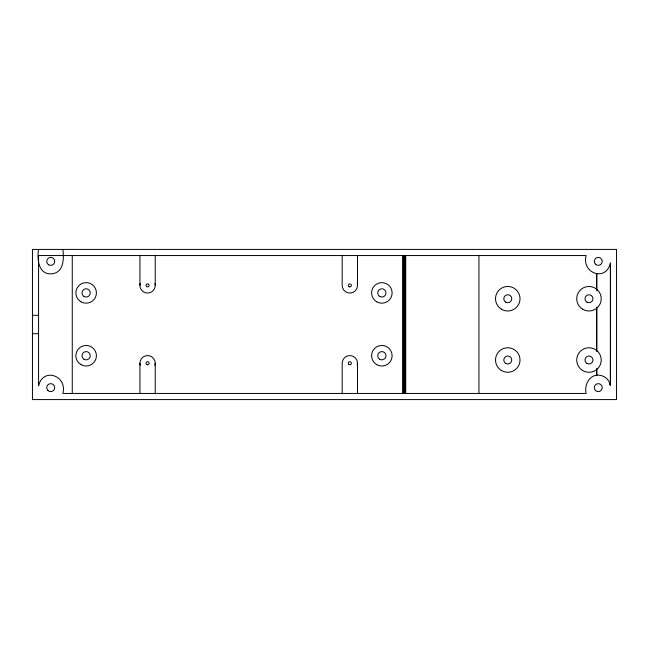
<?xml version="1.0" encoding="UTF-8"?>
<svg xmlns="http://www.w3.org/2000/svg" width="649" height="649" viewBox="0 0 649 649"><rect width="100%" height="100%" fill="white"/><g stroke="black" fill="none" stroke-linecap="round" stroke-linejoin="round"><path stroke-width="0.97" d="M610.393 385.555L610.425 263.088C606.052 282.064 581.431 273.432 586.104 255.552L38.575 255.552L38.575 385.863C42.996 366.936 67.553 375.609 62.888 393.448L586.12 393.448C584.059 384.776 589.649 373.962 599.627 375.211C603.911 375.763 607.699 378.554 609.5 382.48C610.628 386.204 610.571 386.22 609.5 382.48M38.567 249.419C36.758 259.47 38.632 275.533 52.561 273.724C64.04 272.036 63.983 258.18 62.864 249.419M32.45 315.309L38.575 315.309M32.45 333.691L38.575 333.691M610.425 263.088L610.425 385.555M596.91 273.789L596.91 290.866M596.91 306.945L596.91 351.15M596.91 368.234L596.91 375.268M596.536 273.691L596.536 289.787M596.536 307.886L596.536 351.133M596.536 369.24L596.536 375.276M478.946 255.552L478.946 393.448M405.722 255.552L405.722 393.448M405.382 255.552L405.382 393.448M404.976 255.552L404.976 393.448M404.514 255.552L404.514 393.448M403.994 255.552L403.994 393.448M403.427 255.552L403.427 393.448M402.623 255.552L402.623 393.448M357.494 255.552L357.494 285.406M357.494 363.237L357.494 393.448M342.177 255.552L342.177 285.406A7.658 7.658 0 0 0 350.833 292.999A7.658 7.658 0 0 0 357.234 283.418M342.177 393.448L342.177 363.237A7.658 7.658 0 0 1 350.833 355.644A7.658 7.658 0 0 1 357.234 365.225M155.241 255.552L155.241 285.406M155.241 363.237L155.241 393.448M139.924 255.552L139.924 285.406M139.924 363.237L139.924 393.448M72.258 255.552L72.258 393.448M154.981 283.418A7.658 7.658 0 0 1 147.583 293.064A7.658 7.658 0 0 1 140.184 283.418M140.184 365.225A7.658 7.658 0 0 1 147.583 355.579A7.658 7.658 0 0 1 154.981 365.225M616.55 249.419L32.45 249.419L32.45 399.581L616.55 399.581L616.55 249.419M146.496 286.485A1.533 1.533 0 0 0 149.059 285.795A1.533 1.533 0 0 0 147.185 283.921A1.533 1.533 0 0 0 146.496 286.485M349.073 364.568A1.533 1.533 0 0 0 351.369 363.237A1.533 1.533 0 0 0 349.073 361.915A1.533 1.533 0 0 0 349.073 364.568M146.812 364.568A1.533 1.533 0 0 0 149.116 363.237A1.533 1.533 0 0 0 146.812 361.915A1.533 1.533 0 0 0 146.812 364.568M349.073 286.728A1.533 1.533 0 0 0 351.369 285.406A1.533 1.533 0 0 0 349.073 284.075A1.533 1.533 0 0 0 349.073 286.728M48.724 264.816A3.983 3.983 0 0 0 54.703 261.36A3.983 3.983 0 0 0 48.724 257.913A3.983 3.983 0 0 0 48.724 264.816M595.457 264.175A3.983 3.983 0 0 0 602.118 262.391A3.983 3.983 0 0 0 597.242 257.515A3.983 3.983 0 0 0 595.457 264.175M595.457 390.455A3.983 3.983 0 0 0 602.118 388.67A3.983 3.983 0 0 0 597.242 383.786A3.983 3.983 0 0 0 595.457 390.455M47.896 390.455A3.983 3.983 0 0 0 54.565 388.67A3.983 3.983 0 0 0 49.689 383.786A3.983 3.983 0 0 0 47.896 390.455M582.518 370.441A12.258 12.258 0 0 0 601.225 360.398A12.258 12.258 0 0 0 583.183 349.219A12.258 12.258 0 0 0 582.518 370.441M586.988 363.464A3.983 3.983 0 0 0 592.959 360.017A3.983 3.983 0 0 0 586.988 356.569A3.983 3.983 0 0 0 586.988 363.464M501.312 309.151A12.258 12.258 0 0 0 520.019 299.108A12.258 12.258 0 0 0 501.969 287.929A12.258 12.258 0 0 0 501.312 309.151M505.774 302.183A3.983 3.983 0 0 0 511.753 298.727A3.983 3.983 0 0 0 505.774 295.279A3.983 3.983 0 0 0 505.774 302.183M501.312 370.441A12.258 12.258 0 0 0 520.019 360.398A12.258 12.258 0 0 0 501.969 349.219A12.258 12.258 0 0 0 501.312 370.441M505.774 363.464A3.983 3.983 0 0 0 511.753 360.017A3.983 3.983 0 0 0 505.774 356.569A3.983 3.983 0 0 0 505.774 363.464M582.518 309.151A12.258 12.258 0 0 0 601.225 299.108A12.258 12.258 0 0 0 583.183 287.929A12.258 12.258 0 0 0 582.518 309.151M586.988 302.183A3.983 3.983 0 0 0 592.959 298.727A3.983 3.983 0 0 0 586.988 295.279A3.983 3.983 0 0 0 586.988 302.183M376.728 364.624A10.262 10.262 0 0 0 392.126 355.733A10.262 10.262 0 0 0 376.728 346.842A10.262 10.262 0 0 0 376.728 364.624M379.787 359.311A4.137 4.137 0 0 0 385.993 355.733A4.137 4.137 0 0 0 379.787 352.147A4.137 4.137 0 0 0 379.787 359.311M376.728 301.801A10.262 10.262 0 0 0 392.126 292.91A10.262 10.262 0 0 0 376.728 284.019A10.262 10.262 0 0 0 376.728 301.801M379.787 296.496A4.137 4.137 0 0 0 385.993 292.91A4.137 4.137 0 0 0 379.787 289.324A4.137 4.137 0 0 0 379.787 296.496M81.003 364.624A10.262 10.262 0 0 0 96.409 355.733A10.262 10.262 0 0 0 81.003 346.842A10.262 10.262 0 0 0 81.003 364.624M84.07 359.311A4.137 4.137 0 0 0 90.276 355.733A4.137 4.137 0 0 0 84.07 352.147A4.137 4.137 0 0 0 84.07 359.311M81.003 301.801A10.262 10.262 0 0 0 96.409 292.91A10.262 10.262 0 0 0 81.003 284.019A10.262 10.262 0 0 0 81.003 301.801M84.07 296.496A4.137 4.137 0 0 0 90.276 292.91A4.137 4.137 0 0 0 84.07 289.324A4.137 4.137 0 0 0 84.07 296.496"/></g></svg>
